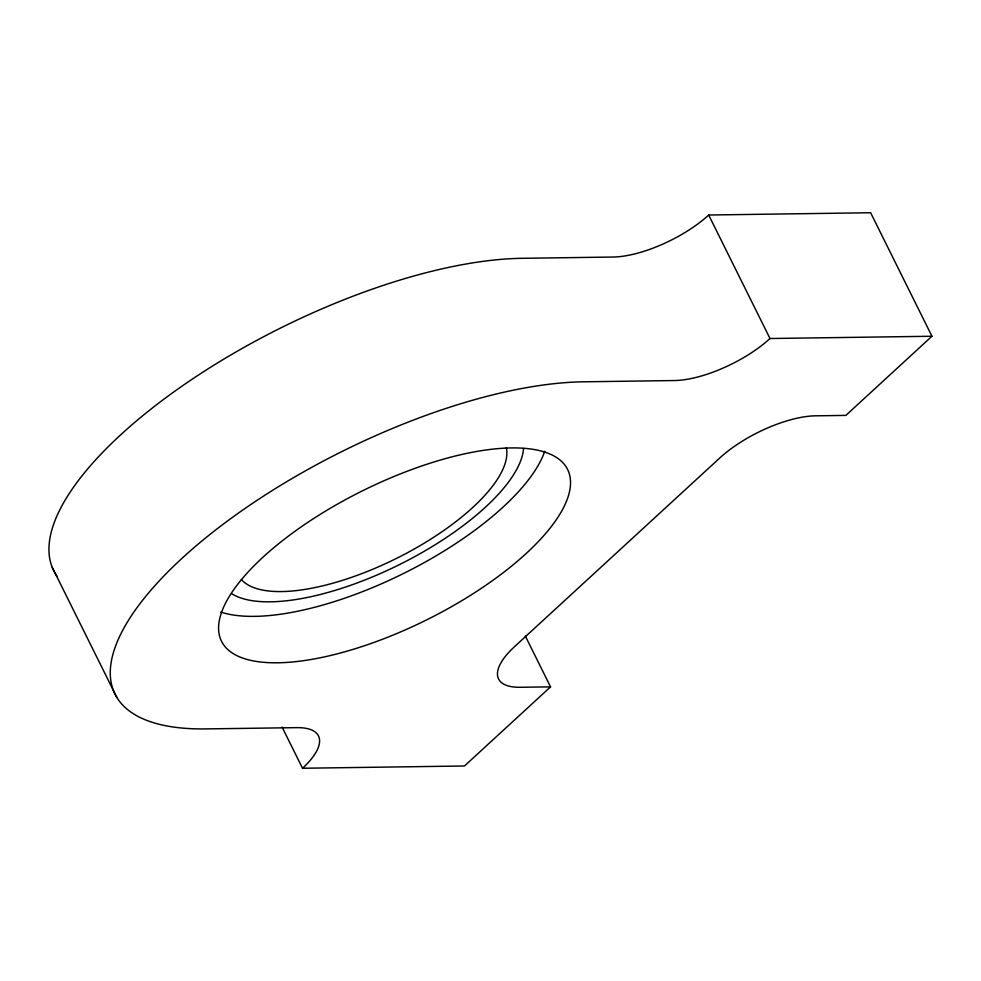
<?xml version="1.0" encoding="UTF-8"?>
<svg xmlns="http://www.w3.org/2000/svg" width="981" height="981" viewBox="0 0 981 981"><rect width="100%" height="100%" fill="white"/><g stroke="black" fill="none" stroke-linecap="round" stroke-linejoin="round"><path stroke-width="1.47" d="M525.35 636.08L550.562 686.859L464.467 765.989L302.516 768.258L282.087 727.08M57.18 576.46A312.093 116.408 -26.4 0 1 186.341 383.142A312.093 116.408 -26.4 0 1 522.027 258.31L613.125 257.034A74.311 27.713 -26.4 0 0 708.687 215.011L870.638 212.742L931.95 336.25L845.867 415.392L815.493 415.821A74.311 27.713 -26.4 0 0 719.931 457.845L514.535 646.663A74.311 27.713 -26.4 0 0 520.188 687.276L550.562 686.859M302.516 768.258A74.311 27.713 -26.4 0 0 296.863 727.644L205.765 728.908A312.093 116.408 -26.4 0 1 181.988 558.336A312.093 116.408 -26.4 0 1 583.339 381.817L674.438 380.542A74.311 27.713 -26.4 0 0 769.999 338.519L931.95 336.25M708.687 215.011L769.999 338.519M52.275 567.472L116.874 697.516M544.749 451.223A193.196 72.067 -26.4 0 1 403.571 573.456A193.196 72.067 -26.4 0 1 220.811 612.058M523.572 448.489A167.04 62.306 -26.4 0 1 399.463 564.602A167.04 62.306 -26.4 0 1 231.626 593.652M506.319 447.716A148.621 55.427 -26.4 0 1 396.373 558.459A148.621 55.427 -26.4 0 1 241.351 579.464M330.879 655.418A193.196 72.067 -26.4 0 0 568.477 471.42A193.196 72.067 -26.4 0 0 284.294 539.256A193.196 72.067 -26.4 0 0 330.879 655.418"/></g></svg>
